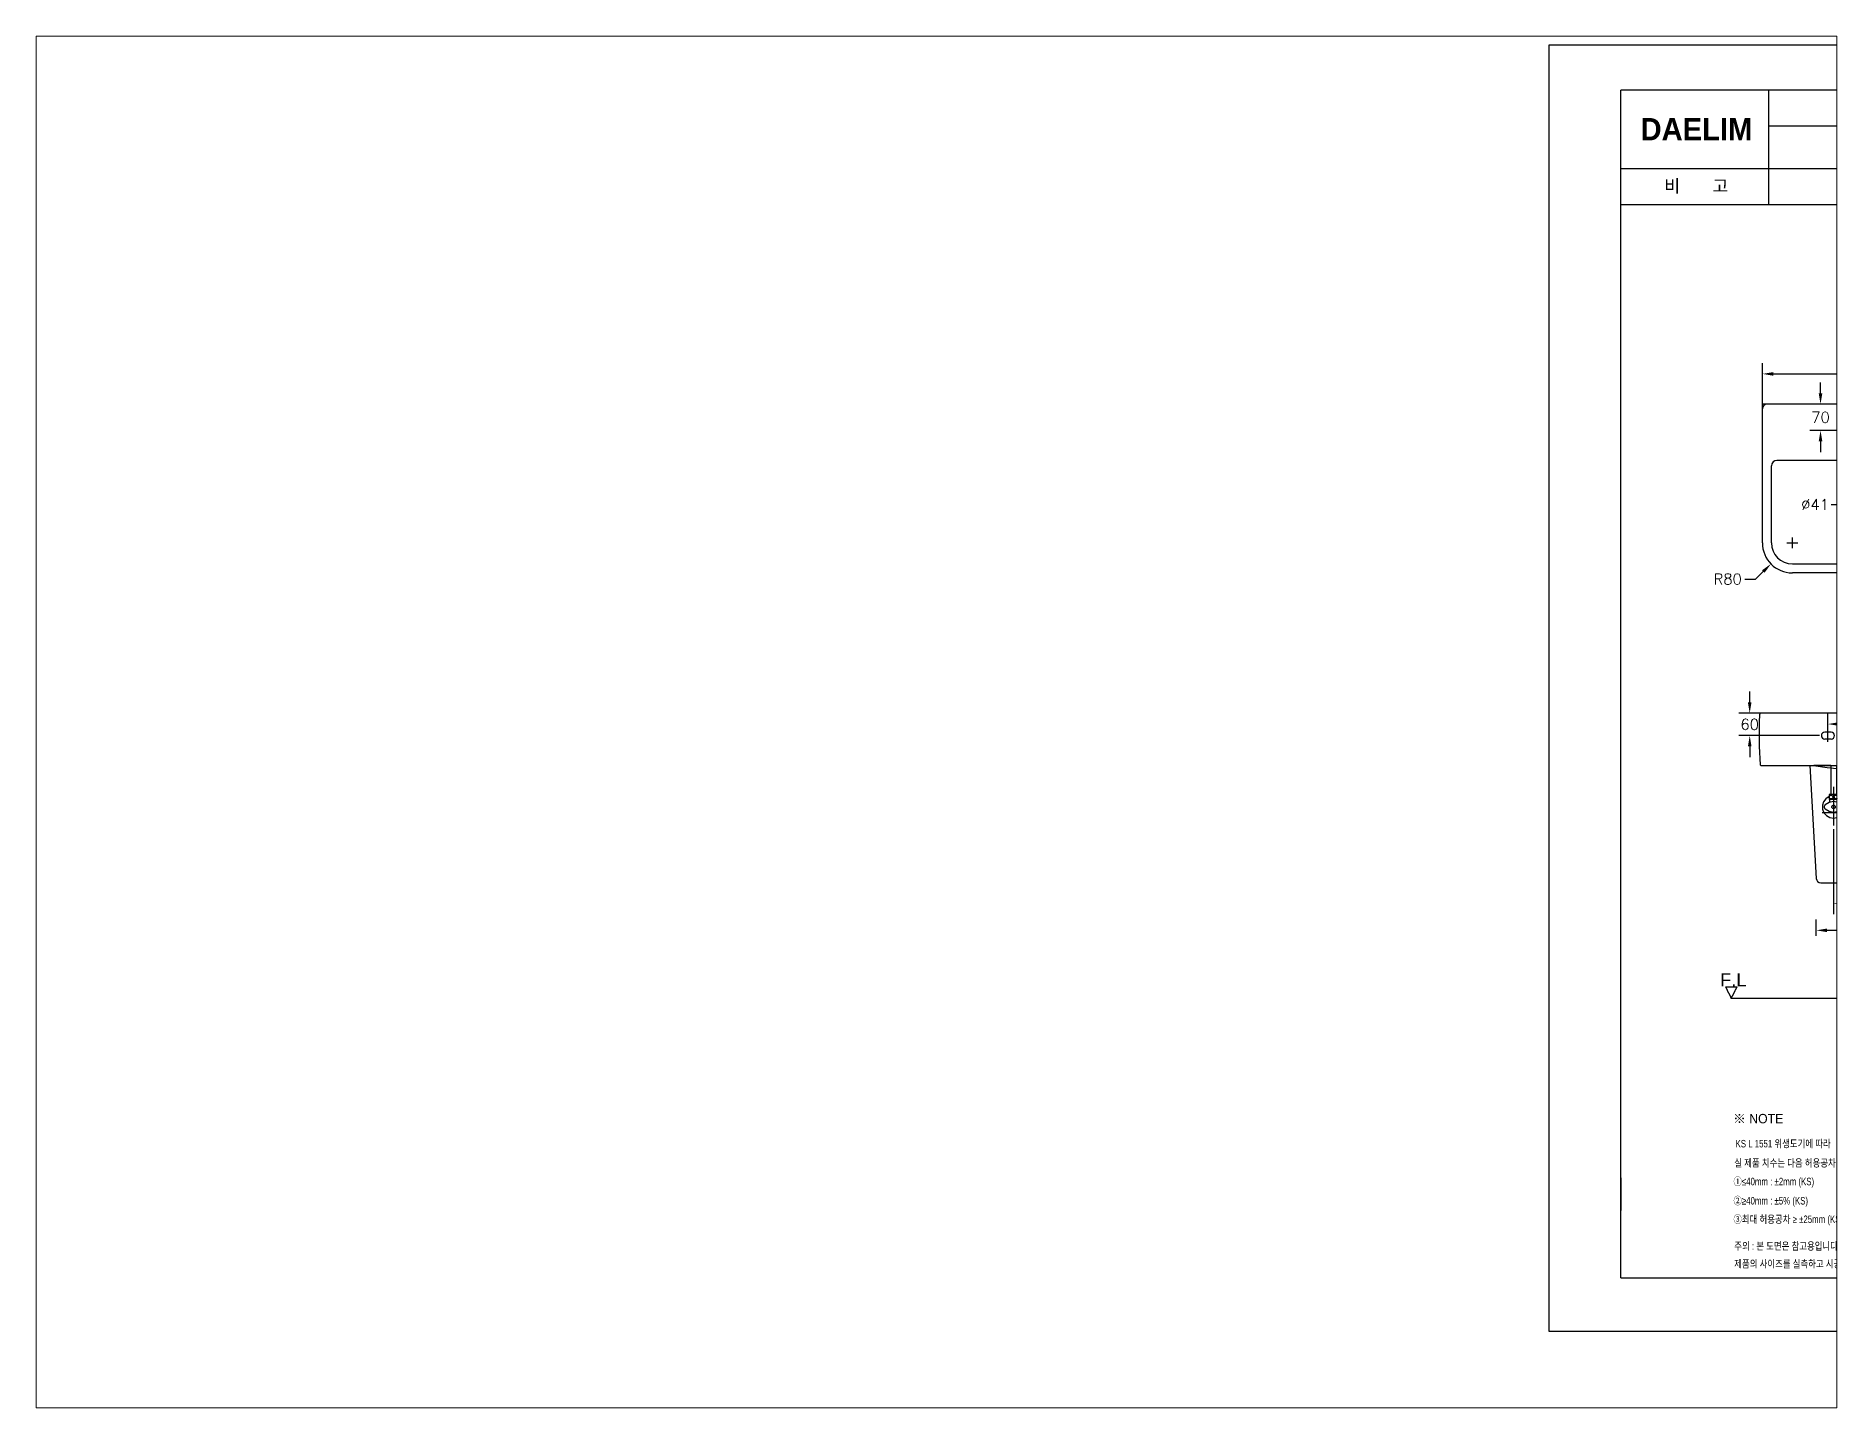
# Paper-space layout '배치1' of a CAD drawing. Extents: x 1.05 to 9.45, y 0.8 to 7.2.
# The model-space entities are those that its viewports show. They can reach past a viewport. Long polylines and large blocks are cut down to what shows.
import ezdxf

# ---------------------------------------------------------------- set-up
doc = ezdxf.new("R2010")
doc.units = 0
doc.header["$MEASUREMENT"] = 0
for name, pattern in [('DASHDOT', [1, 0.5, -0.25, 0, -0.25]), ('DASHED', [0.75, 0.5, -0.25]), ('HIDDEN', [9.525, 6.35, -3.175])]:
    doc.linetypes.add(name, pattern=pattern)
doc.layers.get('0').update_dxf_attribs({"linetype": 'CONTINUOUS'})
doc.layers.get('Defpoints').update_dxf_attribs({"linetype": 'CONTINUOUS'})
for name, color, linetype in [('001', 7, 'CONTINUOUS'), ('002', 7, 'CONTINUOUS'), ('2', 2, 'HIDDEN'), ('CENTER', 1, 'CONTINUOUS'), ('Dim', 4, 'CONTINUOUS'), ('DIMTEXT', 174, 'CONTINUOUS'), ('HIDDEN', 140, 'CONTINUOUS'), ('POINT', 3, 'CONTINUOUS'), ('YA', 7, 'CONTINUOUS')]:
    doc.layers.add(name, color=color, linetype=linetype)
doc.styles.add('h', font='', dxfattribs={"height": 30})
doc.styles.add('MtXpl_', font='')
doc.styles.get("Standard").update_dxf_attribs({"font": 'txt.shx', "bigfont": 'ghs.shx'})
doc.styles.add('굴림', font='', dxfattribs={"height": 3.2})
doc.styles.add('스타일1', font='txt.shx', dxfattribs={"bigfont": 'ghs.shx'})
doc.styles.get('h').set_extended_font_data('Haansoft Batang')
doc.styles.get('MtXpl_').set_extended_font_data('Gulim')
doc.styles.get('굴림').set_extended_font_data('Gulim')
doc.dimstyles.get("Standard").update_dxf_attribs({"dimtxt": 0.18, "dimasz": 0.18, "dimexe": 0.18, "dimexo": 0.0625, "dimgap": 0.09, "dimtad": 0, "dimtih": 1, "dimtoh": 1, "dimdec": 4, "dimzin": 0, "dimdsep": 46, "dimtxsty": 'Standard', "dimcen": 0.09, "dimadec": 0, "dimazin": 0, "dimtfac": 1, "dimtdec": 4, "dimtofl": 0, "dimtmove": 0, "dimatfit": 0, "dimfxl": 0, "dimtolj": 1, "dimtzin": 0, "dimarcsym": 0})
doc.dimstyles.new('Standard$0', dxfattribs={"dimtxt": 0.18, "dimasz": 0.18, "dimexe": 0.18, "dimexo": 0.0625, "dimgap": 0.09, "dimtad": 0, "dimtih": 1, "dimtoh": 1, "dimdec": 4, "dimzin": 0, "dimdsep": 46, "dimtxsty": 'Standard', "dimcen": 0.09, "dimadec": 0, "dimazin": 0, "dimtfac": 1, "dimtdec": 4, "dimtofl": 0, "dimtmove": 0, "dimatfit": 3, "dimfxl": 0, "dimtolj": 1, "dimtzin": 0, "dimarcsym": 0})

# ---------------------------------------------------------------- blocks, each defined once
blk = doc.blocks.new('*D24')
at = {"layer": 'Defpoints', "color": 0}
for p in [(64386.5, 59619.2), (64536.5, 59619.2), (64536.5, 59411.4)]:
    blk.add_point(p, dxfattribs=at)
at = {"layer": 'Dim', "color": 0, "lineweight": -2}
for p, q in [((64386.5, 59609.2), (64386.5, 59382.6)), ((64536.5, 59609.2), (64536.5, 59382.6)), ((64415.3, 59411.4), (64420.7, 59411.4)), ((64507.7, 59411.4), (64502.3, 59411.4))]:
    blk.add_line(p, q, dxfattribs=at)
at = {"layer": 'Dim', "color": 0}
for points in [[(64415.3, 59416.2), (64415.3, 59406.6), (64386.5, 59411.4)], [(64507.7, 59416.2), (64507.7, 59406.6), (64536.5, 59411.4)]]:
    blk.add_solid(points, dxfattribs=at)
at = {"layer": 'Dim', "color": 0, "insert": (64461.5, 59411.4), "char_height": 28.8, "attachment_point": 5}
blk.add_mtext('\\A1;150', dxfattribs=at)
blk = doc.blocks.new('*D25')
at = {"layer": 'Defpoints', "color": 0}
for p in [(64351.7, 60742.9), (64459.5, 60742.9), (64459.5, 60672.9)]:
    blk.add_point(p, dxfattribs=at)
at = {"layer": 'Dim', "color": 0, "lineweight": -2}
for p, q in [((64351.7, 60771.7), (64351.7, 60800.5)), ((64449.5, 60742.9), (64322.9, 60742.9)), ((64449.5, 60672.9), (64322.9, 60672.9)), ((64351.7, 60644.1), (64351.7, 60615.3))]:
    blk.add_line(p, q, dxfattribs=at)
at = {"layer": 'Dim', "color": 0}
for points in [[(64346.9, 60771.7), (64356.5, 60771.7), (64351.7, 60742.9)], [(64346.9, 60644.1), (64356.5, 60644.1), (64351.7, 60672.9)]]:
    blk.add_solid(points, dxfattribs=at)
at = {"layer": 'Dim', "color": 0, "insert": (64351.7, 60707.9), "char_height": 28.8, "attachment_point": 5}
blk.add_mtext('\\A1;70', dxfattribs=at)
blk = doc.blocks.new('*D26')
at = {"layer": 'Defpoints', "color": 0}
for p in [(64582.5, 59339.5), (64340.5, 59314.6), (64582.5, 59314.6)]:
    blk.add_point(p, dxfattribs=at)
at = {"layer": 'Dim', "color": 0, "lineweight": -2}
for p, q in [((64340.5, 59324.6), (64340.5, 59368.3)), ((64369.3, 59339.5), (64413.5, 59339.5)), ((64553.7, 59339.5), (64509.5, 59339.5)), ((64582.5, 59324.6), (64582.5, 59368.3))]:
    blk.add_line(p, q, dxfattribs=at)
at = {"layer": 'Dim', "color": 0}
for points in [[(64369.3, 59344.3), (64369.3, 59334.7), (64340.5, 59339.5)], [(64553.7, 59344.3), (64553.7, 59334.7), (64582.5, 59339.5)]]:
    blk.add_solid(points, dxfattribs=at)
at = {"layer": 'Dim', "color": 0, "insert": (64461.5, 59339.5), "char_height": 28.8, "attachment_point": 5}
blk.add_mtext('\\A1;242', dxfattribs=at)
blk = doc.blocks.new('*D29')
at = {"layer": 'Defpoints', "color": 0}
for p in [(64726.5, 60823.7), (64196.6, 60683.6), (64726.5, 60683.5)]:
    blk.add_point(p, dxfattribs=at)
at = {"layer": 'Dim', "color": 0, "linetype": 'ByBlock', "lineweight": -2}
for p, q in [((64196.6, 60693.6), (64196.6, 60852.5)), ((64225.4, 60823.7), (64415.9, 60823.7)), ((64697.7, 60823.7), (64507.1, 60823.7)), ((64726.5, 60693.5), (64726.5, 60852.5))]:
    blk.add_line(p, q, dxfattribs=at)
at = {"layer": 'Dim', "color": 0}
for points in [[(64225.4, 60828.5), (64225.4, 60818.9), (64196.6, 60823.7)], [(64697.7, 60828.5), (64697.7, 60818.9), (64726.5, 60823.7)]]:
    blk.add_solid(points, dxfattribs=at)
at = {"layer": 'Dim', "color": 0, "insert": (64461.5, 60823.7), "char_height": 28.8, "attachment_point": 5}
blk.add_mtext('\\A1;540', dxfattribs=at)
blk = doc.blocks.new('*D30')
at = {"layer": 'Defpoints', "color": 0}
for p in [(64475.3, 60548.1), (64447.7, 60517.8)]:
    blk.add_point(p, dxfattribs=at)
at = {"layer": 'Dim', "color": 0, "lineweight": -2}
for p, q in [((64447.1, 60532.9), (64475.9, 60532.9)), ((64461.5, 60518.5), (64461.5, 60547.3))]:
    blk.add_line(p, q, dxfattribs=at)
at = {"layer": 'Dim', "color": 0, "linetype": 'ByBlock', "lineweight": -2}
for p, q in [((64380.2, 60475.2), (64409, 60475.2)), ((64409, 60475.2), (64428.3, 60496.5))]:
    blk.add_line(p, q, dxfattribs=at)
at = {"layer": 'Dim', "color": 0}
blk.add_solid([(64424.8, 60499.7), (64431.9, 60493.3), (64447.7, 60517.8)], dxfattribs=at)
at = {"layer": 'Dim', "color": 0, "insert": (64337, 60475.2), "char_height": 28.8, "attachment_point": 5}
blk.add_mtext('\\A1;∅41', dxfattribs=at)
blk = doc.blocks.new('*D31')
at = {"layer": 'Defpoints', "color": 0}
for p in [(64276.6, 60372.9), (64219.6, 60316.8)]:
    blk.add_point(p, dxfattribs=at)
at = {"layer": 'Dim', "color": 0, "lineweight": -2}
for p, q in [((64276.6, 60358.5), (64276.6, 60387.3)), ((64262.2, 60372.9), (64291, 60372.9))]:
    blk.add_line(p, q, dxfattribs=at)
at = {"layer": 'Dim', "color": 0, "linetype": 'ByBlock', "lineweight": -2}
for p, q in [((64178.5, 60276.4), (64199.1, 60296.6)), ((64149.7, 60276.4), (64178.5, 60276.4))]:
    blk.add_line(p, q, dxfattribs=at)
at = {"layer": 'Dim', "color": 0}
blk.add_solid([(64195.7, 60300), (64202.4, 60293.2), (64219.6, 60316.8)], dxfattribs=at)
at = {"layer": 'Dim', "color": 0, "insert": (64104.1, 60276.4), "char_height": 28.8, "attachment_point": 5}
blk.add_mtext('\\A1;R80', dxfattribs=at)
blk = doc.blocks.new('*D32')
at = {"layer": 'Defpoints', "color": 0}
for p in [(64359, 59918.8), (64162.8, 59858.8), (64359, 59858.8)]:
    blk.add_point(p, dxfattribs=at)
at = {"layer": 'Dim', "color": 0, "lineweight": -2}
for p, q in [((64162.8, 59947.6), (64162.8, 59976.4)), ((64349, 59918.8), (64134, 59918.8)), ((64349, 59858.8), (64134, 59858.8)), ((64162.8, 59830), (64162.8, 59801.2))]:
    blk.add_line(p, q, dxfattribs=at)
at = {"layer": 'Dim', "color": 0}
for points in [[(64158, 59947.6), (64167.6, 59947.6), (64162.8, 59918.8)], [(64158, 59830), (64167.6, 59830), (64162.8, 59858.8)]]:
    blk.add_solid(points, dxfattribs=at)
at = {"layer": 'Dim', "color": 0, "insert": (64162.8, 59888.8), "char_height": 48, "attachment_point": 5}
blk.add_mtext('\\A1;{\\H0.6x;60}', dxfattribs=at)
blk = doc.blocks.new('*D33')
at = {"layer": 'Defpoints', "color": 0}
for p in [(64551.4, 59889.7), (64371.5, 59832.5), (64551.4, 59832.5)]:
    blk.add_point(p, dxfattribs=at)
at = {"layer": 'Dim', "color": 0, "linetype": 'ByBlock', "lineweight": -2}
for p, q in [((64371.5, 59842.5), (64371.5, 59918.5)), ((64551.4, 59842.5), (64551.4, 59918.5)), ((64400.3, 59889.7), (64420.6, 59889.7)), ((64522.6, 59889.7), (64502.2, 59889.7))]:
    blk.add_line(p, q, dxfattribs=at)
at = {"layer": 'Dim', "color": 0}
for points in [[(64400.3, 59894.5), (64400.3, 59884.9), (64371.5, 59889.7)], [(64522.6, 59894.5), (64522.6, 59884.9), (64551.4, 59889.7)]]:
    blk.add_solid(points, dxfattribs=at)
at = {"layer": 'Dim', "color": 0, "insert": (64461.4, 59889.7), "char_height": 28.8, "attachment_point": 5}
blk.add_mtext('\\A1;180', dxfattribs=at)

msp = doc.modelspace()

# ---------------------------------------------------------------- linework, layer by layer
msp.add_arc((64461.6, 60523.9, 0.1), 755.3, 260.666, 270.0003)
at = {"layer": '001', "color": 7, "linetype": 'Continuous'}
for p, q in [((64196.6, 60372.9, 0.1), (64196.6, 60730.9, 0.1)), ((64439.5, 60592.9, 0.1), (64235.5, 60592.9, 0.1)), ((64276.6, 60316.9, 0.1), (64461.5, 60316.9, 0.1)), ((64461.5, 59918.8, 0.1), (64194, 59918.8, 0.1)), ((64193.9, 59778.8, 0.1), (64461.5, 59778.8, 0.1)), ((64384.4, 59465.8, 0.1), (64538.7, 59465.8, 0.1))]:
    msp.add_line(p, q, dxfattribs=at)
for centre, radius, start, end in [((64235.5, 60577.9, 0.1), 15, 90, 177.0697), ((65342.6, 59864.2, 0.1), 1154.6, 177.5606, 184.132), ((64194, 59913.8, 0.1), 5, 90, 184.5906), ((64193.9, 59781.8, 0.1), 3, 194.2087, 270)]:
    msp.add_arc(centre, radius, start, end, dxfattribs=at)
at = {"layer": '001', "color": 7}
msp.add_open_spline([(64112.7, 59158.8, 0.1), (64844.9, 59158.8, 0.1), (65577.1, 59158.8, 0.1)], degree=2, dxfattribs=at)
at = {"layer": '002', "color": 0, "linetype": 'Continuous'}
msp.add_line((64323.6, 59778.8, 0.1), (64340.5, 59477.8, 0.1), dxfattribs=at)
at = {"layer": 'CENTER', "color": 0, "linetype": 'DASHDOT'}
for p, q in [((64386.5, 59722.2, 0.1), (64386.5, 59619.2, 0.1)), ((64355.8, 59653.8, 0.1), (64459.3, 59653.8, 0.1)), ((64406.8, 59603.8, 0.1), (64514.5, 59603.8, 0.1))]:
    msp.add_line(p, q, dxfattribs=at)
at = {"layer": 'Dim', "color": 0}
for p, q in [((64727, 60742.9, 0.1), (64196, 60742.9, 0.1)), ((64220.6, 60372.9, 0.1), (64220.6, 60578.7, 0.1)), ((64461.5, 60292.9, 0.1), (64276.6, 60292.9, 0.1)), ((64352.5, 59465.8, 0.1), (64570.5, 59465.8, 0.1)), ((64352.5, 59465.8, 0.1), (64570.5, 59465.8, 0.1))]:
    msp.add_line(p, q, dxfattribs=at)
for centre, radius, start, end in [((64208.6, 60730.9, 0.1), 12, 90, 180), ((64276.6, 60372.9, 0.1), 80, 180.0031, 270), ((64276.6, 60373, 0.1), 56, 180.0372, 269.9859), ((64352.5, 59477.8, 0.1), 12, 180, 270)]:
    msp.add_arc(centre, radius, start, end, dxfattribs=at)
at = {"layer": 'DIMTEXT', "color": 0}
msp.add_open_spline([(64128.7, 59188.8, 0.1), (64113.7, 59188.8, 0.1), (64098.7, 59188.8, 0.1), (64106.2, 59173.8, 0.1), (64113.7, 59158.8, 0.1), (64121.2, 59173.8, 0.1), (64128.7, 59188.8, 0.1)], degree=2, knots=[0, 0, 0, 30, 30, 63.54102, 63.54102, 97.082039, 97.082039, 97.082039], dxfattribs=at)
at = {"layer": 'HIDDEN', "ltscale": 20}
for p, q in [((64380, 59867.8, 0.1), (64363, 59867.8, 0.1)), ((64380, 59849.8, 0.1), (64363, 59849.8, 0.1))]:
    msp.add_line(p, q, dxfattribs=at)
for centre, start, end in [((64363, 59858.8, 0.1), 90, 270), ((64380, 59858.8, 0.1), 270, 90)]:
    msp.add_arc(centre, 9, start, end, dxfattribs=at)
at = {"layer": 'POINT', "color": 0, "linetype": 'DASHED'}
for p, q in [((64378.8, 59778.8, 0.1), (64333.8, 59778.8, 0.1)), ((64379, 59778.8, 0.1), (64379, 59701.5, 0.1)), ((64394, 59778.8, 0.1), (64394, 59701.5, 0.1)), ((64398.5, 59701.5, 0.1), (64374.5, 59701.5, 0.1)), ((64374.5, 59701.5, 0.1), (64374.5, 59688.5, 0.1)), ((64398.5, 59688.5, 0.1), (64374.5, 59688.5, 0.1)), ((64376, 59688.5, 0.1), (64376, 59681.1, 0.1)), ((64397, 59688.5, 0.1), (64397, 59681.1, 0.1)), ((64398.5, 59701.5, 0.1), (64398.5, 59688.5, 0.1))]:
    msp.add_line(p, q, dxfattribs=at)
for centre, radius in [((64379.6, 59694.9, 0.1), 5), ((64386.5, 59668.8, 0.1), 4.5), ((64393.5, 59695.2, 0.1), 5)]:
    msp.add_circle(centre, radius, dxfattribs=at)
for centre, radius, start, end in [((64386.5, 59668.8, 0.1), 30, 113.5781, 66.4217), ((64368.5, 59668.8, 0.1), 7, 132.501, 227.499), ((64386.5, 59649.1, 0.1), 33.6, 47.499, 132.501), ((64386.5, 59688.4, 0.1), 33.6, 227.499, 312.501), ((64404.5, 59668.8, 0.1), 7, 312.501, 47.499)]:
    msp.add_arc(centre, radius, start, end, dxfattribs=at)
at = {"layer": 'YA', "color": 7}
for p, q in [((65894.9, 61580.5), (63818.9, 61580.5)), ((63818.9, 60510.3), (63818.9, 61580.5)), ((64213.4, 61274.5), (64213.4, 61580.5)), ((65894.9, 61484.5), (64213.4, 61484.5)), ((65894.9, 61370.5), (63818.9, 61370.5)), ((65894.9, 61274.5), (63818.9, 61274.5)), ((65894.9, 61274.5), (63818.9, 61274.5)), ((63818.9, 58412.5), (63818.9, 60510.3)), ((63818.9, 58679), (63818.9, 58592.5)), ((63818.9, 58412.5), (64906.4, 58412.5)), ((63890.9, 58412.5), (64906.4, 58412.5))]:
    msp.add_line(p, q, dxfattribs=at)
at = {"layer": 'YA', "color": 0}
msp.add_lwpolyline([(63627.5, 58270), (66053, 58270), (66053, 61700.4), (63627.5, 61700.4)], close=True, dxfattribs=at)

# ---------------------------------------------------------------- texts
at = {"color": 3, "style": '굴림', "width": 0.8}
for s, p in [('KS L 1551 위생도기에 따라', (64125.1, 58760.4)), ('실 제품 치수는 다음 허용공차 내에서 변할 수 있습니다.', (64121.7, 58708.8)), ('①≤40mm : ±2mm (KS)', (64119.5, 58659.4)), ('②≥40mm : ±5%%% (KS)', (64119.5, 58608.1)), ('③최대 허용공차 ≥ ±25mm (KS)', (64119.5, 58558.7))]:
    msp.add_text(s, height=20, dxfattribs=at).set_placement(p)
at = {"color": 1, "style": '굴림', "width": 0.8}
for s, p in [('주의 : 본 도면은 참고용입니다 정확한 시공을 위해서 반드시', (64121.7, 58487.2)), ('제품의 사이즈를 실측하고 시공하여 주시기 바랍니다.', (64121.7, 58439.8))]:
    msp.add_text(s, height=20, dxfattribs=at).set_placement(p)
at = {"layer": '2', "style": 'MtXpl_'}
msp.add_text('※ NOTE', height=25, dxfattribs=at).set_placement((64118.4, 58824.7))
at = {"layer": 'Dim', "color": 0, "insert": (63934.9, 61341.9), "char_height": 33.819, "attachment_point": 1, "style": '스타일1'}
msp.add_mtext('{\\fGulim|b0|i0|c129|p50;비       고}', dxfattribs=at)
at = {"layer": 'DIMTEXT', "color": 0, "insert": (64083.6, 59189.9, 0.1), "char_height": 35, "width": 99.729, "attachment_point": 7, "line_spacing_factor": 0.963855}
msp.add_mtext('\\fArial;F.L', dxfattribs=at)
at = {"layer": 'YA', "color": 7, "insert": (63871.7, 61506.3), "char_height": 59.437, "width": 290.871, "attachment_point": 1, "style": 'h'}
msp.add_mtext('{\\fHYGraphic-Medium|b1|i0|c129|p18;DAELIM}', dxfattribs=at)

# ---------------------------------------------------------------- dimensions: what is measured, and where the dimension line sits
at = {"layer": 'Dim', "color": 0}
dim = msp.add_linear_dim(base=(64726.5, 60823.7, 0.1), p1=(64196.6, 60683.6, 0.1), p2=(64726.5, 60683.5, 0.1), text='540', dimstyle='Standard$0', override={"dimscale": 160, "dimgap": 0.06, "dimdec": 0, "dimarcsym": 1}, dxfattribs=at)
dim.commit()
dim.dimension.update_dxf_attribs({"geometry": '*D29', "text_midpoint": (64461.5, 60823.7, 0.1)})
dim = msp.add_linear_dim(base=(64351.7, 60742.9, 0.1), p1=(64459.5, 60672.9, 0.1), p2=(64459.5, 60742.9, 0.1), angle=90, dimstyle='Standard', override={"dimscale": 160, "dimgap": 0.06, "dimdec": 0, "dimatfit": 3}, dxfattribs=at)
dim.commit()
dim.dimension.update_dxf_attribs({"geometry": '*D25', "text_midpoint": (64351.7, 60707.9, 0.1)})
dim = msp.add_diameter_dim_2p(p1=(64475.3, 60548.1, 0.1), p2=(64447.7, 60517.8, 0.1), dimstyle='Standard', override={"dimscale": 160, "dimgap": 0.06, "dimdec": 0, "dimatfit": 3, "dimarcsym": 1}, dxfattribs=at)
dim.commit()
dim.dimension.update_dxf_attribs({"geometry": '*D30', "text_midpoint": (64337, 60475.2, 0.1)})
dim = msp.add_radius_dim(center=(64276.6, 60372.9, 0.1), mpoint=(64219.6, 60316.8, 0.1), dimstyle='Standard', override={"dimscale": 160, "dimgap": 0.06, "dimdec": 0, "dimatfit": 3, "dimarcsym": 1}, dxfattribs=at)
dim.commit()
dim.dimension.update_dxf_attribs({"geometry": '*D31', "text_midpoint": (64104.1, 60276.4, 0.1)})
dim = msp.add_linear_dim(base=(64162.8, 59858.8, 0.1), p1=(64359, 59918.8, 0.1), p2=(64359, 59858.8, 0.1), angle=90, text='{\\H0.6x;<>}', dimstyle='Standard', override={"dimscale": 160, "dimtxt": 0.3, "dimgap": 0.06, "dimdec": 0, "dimatfit": 3}, dxfattribs=at)
dim.commit()
dim.dimension.update_dxf_attribs({"geometry": '*D32', "text_midpoint": (64162.8, 59888.8, 0.1)})
for base, p1, p2, dimstyle, override, picture, middle in [((64551.4, 59889.7, 0.1), (64371.5, 59832.5, 0.1), (64551.4, 59832.5, 0.1), 'Standard$0', {"dimscale": 160, "dimgap": 0.06, "dimdec": 0, "dimarcsym": 1}, '*D33', (64461.4, 59889.7, 0.1)), ((64536.5, 59411.4, 0.1), (64386.5, 59619.2, 0.1), (64536.5, 59619.2, 0.1), 'Standard', {"dimscale": 160, "dimgap": 0.06, "dimdec": 0, "dimatfit": 3}, '*D24', (64461.5, 59411.4, 0.1)), ((64582.5, 59339.5, 0.1), (64340.5, 59314.6, 0.1), (64582.5, 59314.6, 0.1), 'Standard', {"dimscale": 160, "dimgap": 0.06, "dimdec": 0, "dimatfit": 3}, '*D26', (64461.5, 59339.5, 0.1))]:
    dim = msp.add_linear_dim(base=base, p1=p1, p2=p2, dimstyle=dimstyle, override=override, dxfattribs=at)
    dim.commit()
    dim.dimension.update_dxf_attribs({"geometry": picture, "text_midpoint": middle, "dimtype": 160})

psp = doc.layouts.new('배치1')

# ---------------------------------------------------------------- viewports
at = {"layer": 'Dim', "view_target_point": (62100.3716, 59447.8747)}
psp.add_viewport(center=(5.25, 4), size=(8.4, 6.4), view_center_point=(-106.4861, 447.304), view_height=3659.733505, dxfattribs=at)

doc.saveas('drawing.dxf')
